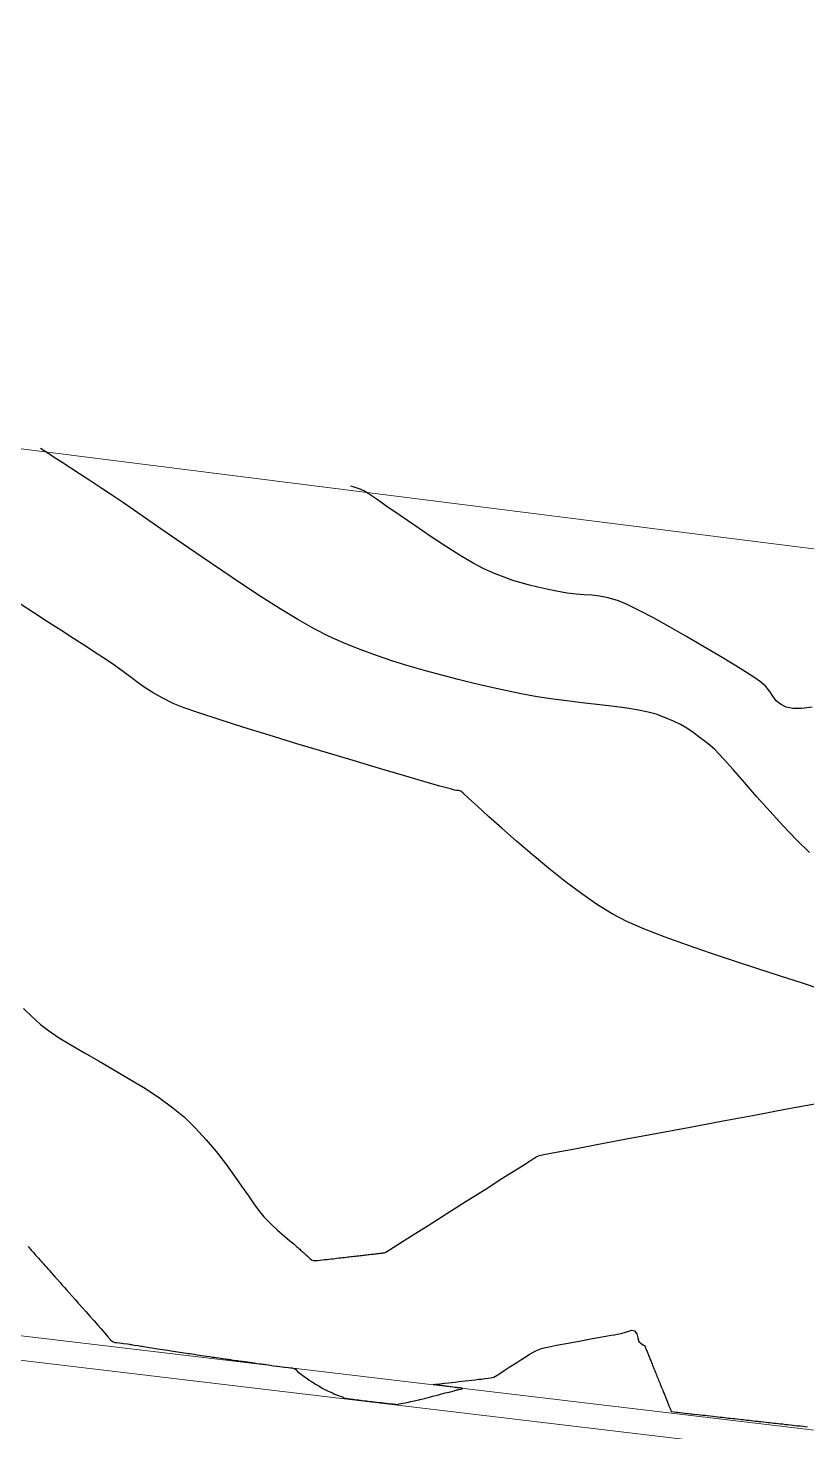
# Model space of a CAD drawing. Header units: millimetres. Extents: x 340454 to 342791, y 6993867 to 6995092.
# Drawn here: x 341382.4 to 341446.2, y 6994513.3 to 6994628.3 of the extents above; entities that cross this region are included whole.
import ezdxf

# ---------------------------------------------------------------- set-up
doc = ezdxf.new("R2010")
doc.units = ezdxf.units.MM
doc.header["$LTSCALE"] = 10
for name, color, linetype in [('T-HM-CURVA_INTERMEDIARIA', 45, 'Continuous'), ('T-HM-CURVA_MESTRA', 20, 'Continuous'), ('URB-Calçadas', 2, 'Continuous'), ('URB-Quadras', 3, 'Continuous')]:
    doc.layers.add(name, color=color, linetype=linetype)

msp = doc.modelspace()

# ---------------------------------------------------------------- linework, layer by layer
at = {"layer": 'T-HM-CURVA_INTERMEDIARIA', "color": 45, "linetype": 'Continuous', "lineweight": -3, "flags": 128}
for points, elevation in [([(341446.39, 6994560.77), (341445.34, 6994561.8), (341444.25, 6994562.94), (341443.16, 6994564.14), (341442.09, 6994565.34), (341441.08, 6994566.5), (341440.14, 6994567.56), (341439.32, 6994568.48), (341438.63, 6994569.2), (341438.1, 6994569.66), (341437.43, 6994570.17), (341436.86, 6994570.59), (341436.34, 6994570.95), (341435.82, 6994571.25), (341435.26, 6994571.54), (341434.61, 6994571.81), (341433.83, 6994572.1), (341433.19, 6994572.28), (341432.39, 6994572.44), (341431.44, 6994572.59), (341430.38, 6994572.72), (341429.23, 6994572.86), (341427.99, 6994573), (341426.71, 6994573.16), (341425.4, 6994573.33), (341424.08, 6994573.53), (341422.77, 6994573.76), (341421.49, 6994574.03), (341420.23, 6994574.32), (341418.93, 6994574.63), (341417.62, 6994574.95), (341416.28, 6994575.29), (341414.94, 6994575.65), (341413.59, 6994576.04), (341412.24, 6994576.46), (341410.9, 6994576.92), (341409.57, 6994577.41), (341408.26, 6994577.93), (341406.98, 6994578.51), (341405.81, 6994579.1), (341404.47, 6994579.86), (341403.01, 6994580.74), (341401.46, 6994581.72), (341399.85, 6994582.78), (341398.23, 6994583.87), (341396.62, 6994584.96), (341395.06, 6994586.04), (341393.6, 6994587.06), (341392.26, 6994587.99), (341391.08, 6994588.81), (341390.1, 6994589.48), (341389.36, 6994589.98), (341388.39, 6994590.61), (341387.49, 6994591.2), (341386.65, 6994591.75), (341385.87, 6994592.26), (341385.15, 6994592.73), (341384.49, 6994593.15), (341383.9, 6994593.54), (341383.37, 6994593.89)], 709), ([(341446.62, 6994572.67), (341445.75, 6994572.58), (341445.03, 6994572.57), (341444.5, 6994572.67), (341444.02, 6994572.91), (341443.68, 6994573.21), (341443.41, 6994573.57), (341443.15, 6994573.95), (341442.83, 6994574.36), (341442.39, 6994574.76), (341441.93, 6994575.07), (341441.16, 6994575.56), (341440.15, 6994576.19), (341438.96, 6994576.91), (341437.65, 6994577.69), (341436.28, 6994578.49), (341434.92, 6994579.27), (341433.62, 6994579.99), (341432.45, 6994580.6), (341431.47, 6994581.09), (341430.74, 6994581.39), (341429.91, 6994581.64), (341429.2, 6994581.78), (341428.56, 6994581.85), (341427.93, 6994581.89), (341427.27, 6994581.93), (341426.54, 6994582.02), (341425.67, 6994582.18), (341424.88, 6994582.36), (341424.15, 6994582.52), (341423.46, 6994582.68), (341422.78, 6994582.86), (341422.1, 6994583.06), (341421.37, 6994583.32), (341420.58, 6994583.63), (341419.7, 6994584.03), (341418.83, 6994584.48), (341417.77, 6994585.11), (341416.58, 6994585.87), (341415.32, 6994586.7), (341414.05, 6994587.56), (341412.85, 6994588.39), (341411.77, 6994589.13), (341410.88, 6994589.75), (341410.24, 6994590.19), (341409.92, 6994590.39), (341409.57, 6994590.54), (341409.26, 6994590.65), (341409, 6994590.73), (341408.78, 6994590.8)], 708), ([(341382.35, 6994528.48), (341382.41, 6994528.41), (341382.47, 6994528.34), (341382.55, 6994528.26), (341382.62, 6994528.17), (341382.7, 6994528.08), (341382.78, 6994527.99), (341382.88, 6994527.88), (341382.97, 6994527.77), (341383.08, 6994527.65), (341383.2, 6994527.52), (341383.33, 6994527.37), (341383.42, 6994527.27), (341383.51, 6994527.17), (341383.62, 6994527.05), (341383.73, 6994526.92), (341383.84, 6994526.8), (341383.97, 6994526.65), (341384.11, 6994526.49), (341384.25, 6994526.34), (341384.42, 6994526.15), (341384.59, 6994525.95), (341384.77, 6994525.75), (341384.98, 6994525.51), (341385.16, 6994525.31), (341385.33, 6994525.12), (341385.51, 6994524.91), (341385.73, 6994524.66), (341385.97, 6994524.39), (341386.21, 6994524.13), (341386.47, 6994523.83), (341386.79, 6994523.48), (341387.09, 6994523.14), (341387.42, 6994522.76), (341387.76, 6994522.38), (341388.08, 6994522.02), (341388.36, 6994521.71), (341388.64, 6994521.37), (341388.89, 6994521.07), (341389.1, 6994520.82), (341389.28, 6994520.68), (341389.46, 6994520.61), (341389.63, 6994520.6), (341389.85, 6994520.58), (341390.17, 6994520.53), (341390.51, 6994520.48), (341390.68, 6994520.45), (341390.76, 6994520.44), (341390.83, 6994520.43), (341391.03, 6994520.39), (341391.37, 6994520.34), (341391.59, 6994520.31), (341391.71, 6994520.29), (341391.82, 6994520.27), (341392, 6994520.24), (341392.28, 6994520.2), (341392.5, 6994520.16), (341392.66, 6994520.14), (341392.81, 6994520.11), (341392.98, 6994520.09), (341393.18, 6994520.06), (341393.37, 6994520.03), (341393.59, 6994519.99), (341393.8, 6994519.96), (341393.96, 6994519.94), (341394.09, 6994519.92), (341394.25, 6994519.89), (341394.43, 6994519.86), (341394.59, 6994519.84), (341394.79, 6994519.81), (341394.99, 6994519.78), (341395.15, 6994519.76), (341395.33, 6994519.73), (341395.49, 6994519.7), (341395.62, 6994519.69), (341395.78, 6994519.66), (341395.99, 6994519.63), (341396.21, 6994519.6), (341396.4, 6994519.57), (341396.58, 6994519.54), (341396.77, 6994519.51), (341396.99, 6994519.48), (341397.26, 6994519.44), (341397.46, 6994519.41), (341397.61, 6994519.39), (341397.76, 6994519.37), (341397.99, 6994519.34), (341398.31, 6994519.29), (341398.51, 6994519.26), (341398.64, 6994519.24), (341398.75, 6994519.23), (341398.86, 6994519.21), (341398.96, 6994519.2), (341399.18, 6994519.16), (341399.53, 6994519.11), (341399.74, 6994519.08), (341399.83, 6994519.07), (341399.92, 6994519.06), (341400.14, 6994519.03), (341400.52, 6994518.98), (341400.73, 6994518.95), (341400.8, 6994518.94), (341400.88, 6994518.93), (341401.11, 6994518.89), (341401.5, 6994518.84), (341401.72, 6994518.81), (341401.78, 6994518.8), (341401.83, 6994518.79), (341402.07, 6994518.76), (341402.48, 6994518.7), (341402.71, 6994518.67), (341402.78, 6994518.66), (341402.98, 6994518.64), (341403.38, 6994518.58), (341403.7, 6994518.54), (341403.86, 6994518.53), (341403.99, 6994518.53), (341404.14, 6994518.48), (341404.3, 6994518.38), (341404.45, 6994518.23), (341404.65, 6994518.06), (341404.87, 6994517.89), (341405.07, 6994517.76), (341405.23, 6994517.64), (341405.4, 6994517.52), (341405.58, 6994517.4), (341405.71, 6994517.31), (341405.83, 6994517.25), (341405.97, 6994517.16), (341406.18, 6994517.04), (341406.38, 6994516.91), (341406.52, 6994516.83), (341406.63, 6994516.78), (341406.74, 6994516.73), (341406.96, 6994516.62), (341407.3, 6994516.46), (341407.47, 6994516.37), (341407.55, 6994516.34), (341407.72, 6994516.28), (341408.01, 6994516.17), (341408.17, 6994516.11), (341408.2, 6994516.05), (341408.25, 6994516.04), (341408.31, 6994516.03), (341408.37, 6994516.03), (341408.44, 6994516.02), (341408.54, 6994516), (341408.75, 6994515.98), (341408.97, 6994515.95), (341409.13, 6994515.93), (341409.26, 6994515.91), (341409.43, 6994515.89), (341409.6, 6994515.87), (341409.74, 6994515.85), (341409.92, 6994515.83), (341410.09, 6994515.81), (341410.22, 6994515.79), (341410.38, 6994515.77), (341410.56, 6994515.75), (341410.72, 6994515.73), (341410.91, 6994515.71), (341411.13, 6994515.69), (341411.31, 6994515.67), (341411.41, 6994515.65), (341411.5, 6994515.64), (341411.6, 6994515.63), (341411.69, 6994515.62), (341411.8, 6994515.61), (341411.92, 6994515.6), (341412.06, 6994515.58), (341412.26, 6994515.56), (341412.41, 6994515.55), (341412.47, 6994515.54), (341412.53, 6994515.53), (341412.62, 6994515.53), (341412.77, 6994515.56), (341413.09, 6994515.62), (341413.43, 6994515.69), (341413.74, 6994515.75), (341414, 6994515.81), (341414.14, 6994515.84), (341414.26, 6994515.87), (341414.35, 6994515.89), (341414.41, 6994515.9), (341414.47, 6994515.92), (341414.6, 6994515.95), (341414.85, 6994516.02), (341415.04, 6994516.07), (341415.25, 6994516.12), (341415.51, 6994516.19), (341415.77, 6994516.26), (341415.99, 6994516.31), (341416.17, 6994516.36), (341416.36, 6994516.41), (341416.55, 6994516.46), (341416.86, 6994516.54), (341417.27, 6994516.65), (341417.48, 6994516.71), (341417.54, 6994516.72), (341417.59, 6994516.73), (341417.65, 6994516.75), (341417.82, 6994516.78), (341417.98, 6994516.83), (341417.8, 6994516.88), (341417.6, 6994516.88), (341417.54, 6994516.89), (341417.48, 6994516.9), (341417.33, 6994516.92), (341417, 6994516.96), (341416.61, 6994517.01), (341416.21, 6994517.07), (341415.87, 6994517.11), (341415.72, 6994517.13), (341415.62, 6994517.14), (341415.56, 6994517.15), (341415.61, 6994517.16), (341415.76, 6994517.17), (341416.1, 6994517.21), (341416.5, 6994517.26), (341416.81, 6994517.29), (341417.05, 6994517.32), (341417.36, 6994517.36), (341417.66, 6994517.39), (341417.9, 6994517.42), (341418.19, 6994517.45), (341418.48, 6994517.49), (341418.71, 6994517.51), (341419, 6994517.55), (341419.29, 6994517.58), (341419.52, 6994517.6), (341419.79, 6994517.64), (341420.06, 6994517.67), (341420.27, 6994517.69), (341420.52, 6994517.77), (341420.79, 6994517.91), (341421.11, 6994518.11), (341421.45, 6994518.35), (341421.78, 6994518.57), (341422.06, 6994518.74), (341422.27, 6994518.88), (341422.49, 6994519.01), (341422.75, 6994519.18), (341423.01, 6994519.35), (341423.22, 6994519.49), (341423.42, 6994519.62), (341423.66, 6994519.76), (341423.96, 6994519.92), (341424.21, 6994520.03), (341424.53, 6994520.14), (341424.92, 6994520.23), (341425.67, 6994520.37), (341426.63, 6994520.55), (341427.66, 6994520.74), (341428.63, 6994520.92), (341429.41, 6994521.06), (341429.84, 6994521.14), (341430.16, 6994521.2), (341430.41, 6994521.24), (341430.66, 6994521.29), (341430.97, 6994521.35), (341431.31, 6994521.44), (341431.6, 6994521.54), (341431.85, 6994521.6), (341432.07, 6994521.56), (341432.25, 6994521.31), (341432.33, 6994520.97), (341432.42, 6994520.69), (341432.61, 6994520.51), (341432.81, 6994520.38), (341432.9, 6994520.32), (341432.94, 6994520.25), (341432.96, 6994520.17), (341432.99, 6994520.1), (341433.02, 6994520.02), (341433.05, 6994519.94), (341433.09, 6994519.87), (341433.12, 6994519.79), (341433.15, 6994519.71), (341433.18, 6994519.63), (341433.22, 6994519.54), (341433.25, 6994519.46), (341433.28, 6994519.38), (341433.32, 6994519.29), (341433.35, 6994519.2), (341433.39, 6994519.12), (341433.42, 6994519.03), (341433.46, 6994518.94), (341433.5, 6994518.84), (341433.54, 6994518.75), (341433.57, 6994518.66), (341433.61, 6994518.56), (341433.65, 6994518.46), (341433.69, 6994518.36), (341433.73, 6994518.26), (341433.77, 6994518.16), (341433.82, 6994518.06), (341433.86, 6994517.95), (341433.9, 6994517.84), (341433.94, 6994517.74), (341433.99, 6994517.63), (341434.03, 6994517.51), (341434.08, 6994517.4), (341434.13, 6994517.28), (341434.17, 6994517.17), (341434.22, 6994517.05), (341434.27, 6994516.92), (341434.32, 6994516.8), (341434.37, 6994516.68), (341434.42, 6994516.55), (341434.48, 6994516.42), (341434.57, 6994516.2), (341434.73, 6994515.8), (341434.88, 6994515.42), (341434.95, 6994515.25), (341434.97, 6994515.19), (341435, 6994515.12), (341435.03, 6994515.04), (341435.05, 6994514.99), (341435.08, 6994514.93), (341435.28, 6994514.91), (341435.49, 6994514.89), (341435.58, 6994514.88), (341435.81, 6994514.85), (341436.22, 6994514.81), (341436.49, 6994514.78), (341436.61, 6994514.76), (341436.73, 6994514.75), (341436.93, 6994514.73), (341437.24, 6994514.69), (341437.48, 6994514.67), (341437.65, 6994514.65), (341437.82, 6994514.63), (341438.02, 6994514.61), (341438.26, 6994514.58), (341438.47, 6994514.56), (341438.68, 6994514.53), (341438.89, 6994514.51), (341439.07, 6994514.49), (341439.27, 6994514.47), (341439.47, 6994514.45), (341439.64, 6994514.43), (341439.77, 6994514.41), (341439.93, 6994514.39), (341440.11, 6994514.37), (341440.27, 6994514.36), (341440.46, 6994514.33), (341440.65, 6994514.31), (341440.79, 6994514.3), (341440.97, 6994514.28), (341441.14, 6994514.26), (341441.28, 6994514.24), (341441.46, 6994514.22), (341441.65, 6994514.2), (341441.81, 6994514.18), (341441.99, 6994514.16), (341442.16, 6994514.15), (341442.29, 6994514.13), (341442.45, 6994514.11), (341442.64, 6994514.09), (341442.83, 6994514.07), (341443.01, 6994514.05), (341443.17, 6994514.03), (341443.29, 6994514.02), (341443.44, 6994514), (341443.64, 6994513.98), (341443.84, 6994513.96), (341444.03, 6994513.94), (341444.23, 6994513.92), (341444.44, 6994513.89), (341444.64, 6994513.87), (341444.85, 6994513.85), (341445.04, 6994513.83), (341445.24, 6994513.8), (341445.43, 6994513.78), (341445.63, 6994513.76), (341445.85, 6994513.74), (341446.05, 6994513.71), (341446.24, 6994513.69)], 709)]:
    msp.add_lwpolyline(points, dxfattribs=dict(at, elevation=elevation))
at = {"layer": 'T-HM-CURVA_MESTRA', "color": 20, "linetype": 'Continuous', "lineweight": -3, "elevation": 710, "flags": 128}
for points in [[(341447.27, 6994549.57), (341445.74, 6994550.08), (341444.03, 6994550.63), (341442.18, 6994551.23), (341440.25, 6994551.85), (341438.3, 6994552.5), (341436.39, 6994553.16), (341434.56, 6994553.82), (341432.89, 6994554.47), (341431.42, 6994555.11), (341430.22, 6994555.73), (341429.02, 6994556.47), (341427.73, 6994557.37), (341426.38, 6994558.38), (341425.02, 6994559.47), (341423.67, 6994560.59), (341422.38, 6994561.7), (341421.18, 6994562.76), (341420.1, 6994563.72), (341419.19, 6994564.55), (341418.49, 6994565.2), (341418.01, 6994565.63), (341417.82, 6994565.79), (341417.65, 6994565.84), (341417.5, 6994565.85), (341417.32, 6994565.87), (341416.98, 6994565.97), (341416.11, 6994566.21), (341414.8, 6994566.59), (341413.12, 6994567.08), (341411.16, 6994567.66), (341408.99, 6994568.3), (341406.71, 6994568.98), (341404.39, 6994569.68), (341402.11, 6994570.37), (341399.96, 6994571.04), (341398.02, 6994571.66), (341396.36, 6994572.2), (341395.08, 6994572.65), (341394.25, 6994572.99), (341393.35, 6994573.44), (341392.6, 6994573.86), (341391.96, 6994574.27), (341391.37, 6994574.68), (341390.8, 6994575.11), (341390.18, 6994575.57), (341389.47, 6994576.08), (341388.62, 6994576.66), (341387.88, 6994577.14), (341387.03, 6994577.7), (341386.08, 6994578.31), (341385.05, 6994578.98), (341383.96, 6994579.68), (341382.82, 6994580.42), (341381.65, 6994581.18)], [(341381.99, 6994547.99), (341382.67, 6994547.33), (341383.38, 6994546.67), (341384.02, 6994546.17), (341384.86, 6994545.61), (341385.86, 6994545), (341386.98, 6994544.34), (341388.19, 6994543.65), (341389.45, 6994542.92), (341390.72, 6994542.17), (341391.97, 6994541.41), (341393.15, 6994540.63), (341394.23, 6994539.84), (341395.17, 6994539.06), (341396.09, 6994538.17), (341396.96, 6994537.22), (341397.77, 6994536.25), (341398.53, 6994535.27), (341399.22, 6994534.32), (341399.85, 6994533.42), (341400.42, 6994532.61), (341400.91, 6994531.89), (341401.34, 6994531.31), (341401.69, 6994530.89), (341402.24, 6994530.33), (341402.81, 6994529.8), (341403.36, 6994529.32), (341403.81, 6994528.94), (341404.13, 6994528.68), (341404.25, 6994528.57), (341404.31, 6994528.52), (341404.37, 6994528.47), (341404.43, 6994528.42), (341404.49, 6994528.36), (341404.55, 6994528.3), (341404.62, 6994528.24), (341404.69, 6994528.18), (341404.76, 6994528.12), (341404.83, 6994528.05), (341404.9, 6994527.99), (341404.98, 6994527.92), (341405.06, 6994527.85), (341405.14, 6994527.77), (341405.22, 6994527.7), (341405.31, 6994527.62), (341405.4, 6994527.54), (341405.49, 6994527.45), (341405.59, 6994527.37), (341405.73, 6994527.32), (341405.9, 6994527.31), (341406.09, 6994527.32), (341406.29, 6994527.35), (341406.48, 6994527.37), (341406.66, 6994527.39), (341406.84, 6994527.41), (341407.02, 6994527.43), (341407.19, 6994527.45), (341407.35, 6994527.47), (341407.52, 6994527.49), (341407.67, 6994527.51), (341407.83, 6994527.53), (341407.98, 6994527.54), (341408.13, 6994527.56), (341408.28, 6994527.58), (341408.42, 6994527.59), (341408.56, 6994527.61), (341408.69, 6994527.63), (341408.83, 6994527.64), (341408.96, 6994527.66), (341409.09, 6994527.67), (341409.21, 6994527.68), (341409.33, 6994527.7), (341409.46, 6994527.71), (341409.58, 6994527.73), (341409.7, 6994527.74), (341409.81, 6994527.75), (341409.93, 6994527.77), (341410.04, 6994527.78), (341410.13, 6994527.79), (341410.23, 6994527.8), (341410.35, 6994527.81), (341410.47, 6994527.83), (341410.58, 6994527.84), (341410.68, 6994527.85), (341410.78, 6994527.86), (341410.88, 6994527.88), (341410.98, 6994527.89), (341411.08, 6994527.9), (341411.18, 6994527.91), (341411.27, 6994527.92), (341411.37, 6994527.93), (341411.46, 6994527.94), (341411.54, 6994527.95), (341411.63, 6994527.97), (341411.91, 6994528.15), (341412.66, 6994528.62), (341413.77, 6994529.33), (341415.15, 6994530.2), (341416.68, 6994531.17), (341418.27, 6994532.18), (341419.81, 6994533.15), (341421.19, 6994534.03), (341422.32, 6994534.75), (341423.09, 6994535.23), (341423.39, 6994535.43), (341423.55, 6994535.53), (341423.7, 6994535.62), (341423.85, 6994535.72), (341423.99, 6994535.81), (341424.13, 6994535.88), (341424.27, 6994535.93), (341424.64, 6994536), (341425.63, 6994536.19), (341427.16, 6994536.48), (341429.11, 6994536.85), (341431.41, 6994537.28), (341433.94, 6994537.75), (341436.62, 6994538.26), (341439.34, 6994538.77), (341442.02, 6994539.27), (341444.55, 6994539.74), (341446.83, 6994540.17)]]:
    msp.add_lwpolyline(points, dxfattribs=at)
at = {"layer": 'URB-Calçadas', "lineweight": 0}
msp.add_lwpolyline([(341462.15, 6994583.26), (341455.77, 6994517.55, -0.469604), (341447.48, 6994511.32), (341447.48, 6994511.32), (341323.43, 6994526.08, 2.505871), (341322.71, 6994515.09), (341446.72, 6994500.32, -0.457908), (341453.36, 6994492.64), (341448.54, 6994442.96, -0.398793), (341439.07, 6994435.65), (341439.07, 6994435.65, -0.034561), (341322.29, 6994451.99, -0.062194), (341256.16, 6994486.22), (341063.33, 6994608.26), (340993.59, 6994654.35), (340972.95, 6994673.78), (340891.46, 6994782.89, -0.419832), (340892.12, 6994787.12), (340913.22, 6994802.26)], format="xyb", dxfattribs=at)
at = {"layer": 'URB-Quadras', "color": 252, "lineweight": 0}
msp.add_lwpolyline([(341459.72, 6994584.02), (341453.29, 6994517.79, -0.420597), (341447.72, 6994513.31), (341324.4, 6994527.98, 0.43606), (341309.75, 6994527.55, 0.010226), (341307.55, 6994532.59, 0.055455), (341303.04, 6994540, 0.094767), (341297.29, 6994557.6), (341309.03, 6994603.03)], format="xyb", close=True, dxfattribs=at)

doc.saveas('drawing.dxf')
